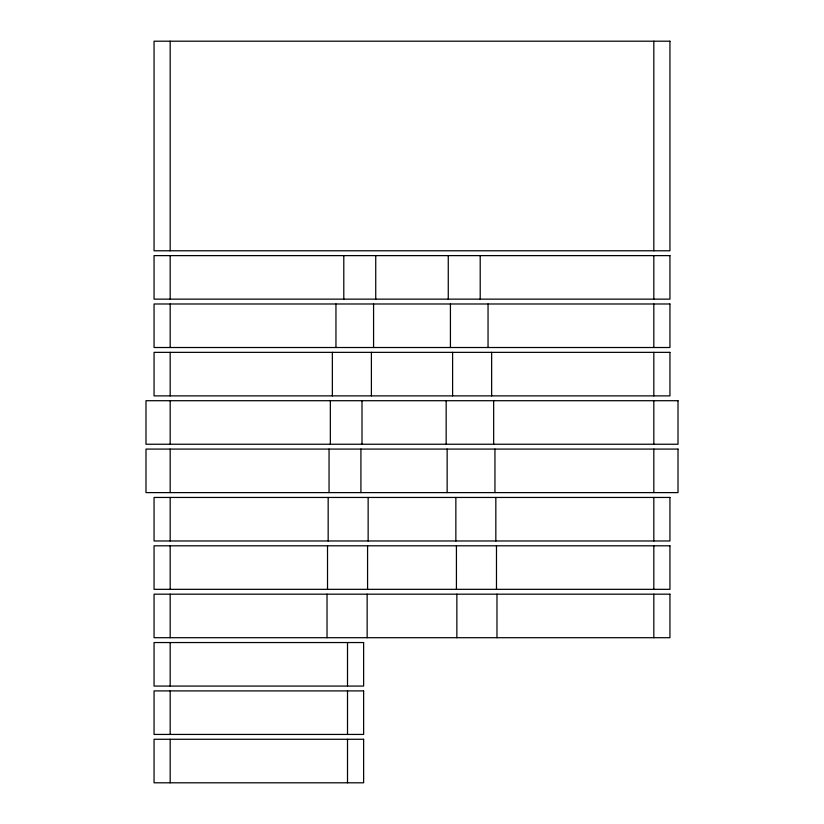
<?xml version="1.0" encoding="UTF-8"?>
<svg xmlns="http://www.w3.org/2000/svg" width="824" height="824" viewBox="0 0 824 824"><rect width="100%" height="100%" fill="white"/><g stroke="black" fill="none" stroke-linecap="round" stroke-linejoin="round"><path stroke-width="1.24" d="M653.823 41.2L653.823 250.784M653.823 255.615L653.823 299.143M653.823 303.984L653.823 347.512M653.823 352.353L653.823 395.881M653.823 400.711L653.823 444.239M653.823 449.08L653.823 492.608M653.823 497.449L653.823 540.977M653.823 545.807L653.823 589.335M653.823 594.176L653.823 637.704M496.975 594.176L496.975 637.704M496.481 545.807L496.481 589.335M495.832 497.449L495.832 540.977M494.946 449.08L494.946 492.608M493.658 400.711L493.658 444.239M491.64 352.353L491.64 395.881M488.045 303.984L488.045 347.512M480.207 255.615L480.207 299.143M456.857 594.176L456.857 637.704M456.424 545.807L456.424 589.335M455.857 497.449L455.857 540.977M452.603 352.353L452.603 395.881M450.429 303.984L450.429 347.512M448.266 255.615L448.266 299.143M447.144 449.08L447.144 492.608M446.165 400.711L446.165 444.239M375.734 255.615L375.734 299.143M373.571 303.984L373.571 347.512M371.397 352.353L371.397 395.881M368.143 497.449L368.143 540.977M367.576 545.807L367.576 589.335M367.144 594.176L367.144 637.704M362.004 400.711L362.004 444.239M360.922 449.08L360.922 492.608M347.512 642.545L347.512 686.073M347.512 690.903L347.512 734.431M347.512 739.272L347.512 782.8M343.793 255.615L343.793 299.143M335.955 303.984L335.955 347.512M332.36 352.353L332.36 395.881M330.342 400.711L330.342 444.239M329.054 449.08L329.054 492.608M328.168 497.449L328.168 540.977M327.519 545.807L327.519 589.335M327.025 594.176L327.025 637.704M170.177 41.2L170.177 250.784M170.177 255.615L170.177 299.143M170.177 303.984L170.177 347.512M170.177 352.353L170.177 395.881M170.177 400.711L170.177 444.239M170.177 449.08L170.177 492.608M170.177 497.449L170.177 540.977M170.177 545.807L170.177 589.335M170.177 594.176L170.177 637.704M170.177 642.545L170.177 686.073M170.177 690.903L170.177 734.431M170.177 739.272L170.177 782.8M669.943 41.2L154.057 41.2L154.057 250.784L669.943 250.784L669.943 41.2M669.943 255.615L154.057 255.615L154.057 299.143L669.943 299.143L669.943 255.615M669.943 303.984L154.057 303.984L154.057 347.512L669.943 347.512L669.943 303.984M669.943 352.353L154.057 352.353L154.057 395.881L669.943 395.881L669.943 352.353M678.008 400.711L145.992 400.711L145.992 444.239L678.008 444.239L678.008 400.711M678.008 449.08L145.992 449.08L145.992 492.608L678.008 492.608L678.008 449.08M669.943 497.449L154.057 497.449L154.057 540.977L669.943 540.977L669.943 497.449M669.943 545.807L154.057 545.807L154.057 589.335L669.943 589.335L669.943 545.807M669.943 594.176L154.057 594.176L154.057 637.704L669.943 637.704L669.943 594.176M363.631 642.545L154.057 642.545L154.057 686.073L363.631 686.073L363.631 642.545M363.631 690.903L154.057 690.903L154.057 734.431L363.631 734.431L363.631 690.903M363.631 739.272L154.057 739.272L154.057 782.8L363.631 782.8L363.631 739.272"/></g></svg>
